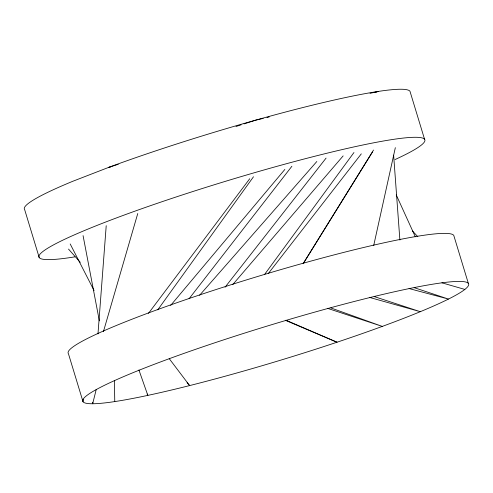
<?xml version="1.0" encoding="UTF-8"?>
<svg xmlns="http://www.w3.org/2000/svg" width="493" height="493" viewBox="0 0 493 493"><rect width="100%" height="100%" fill="white"/><g stroke="black" fill="none" stroke-linecap="round" stroke-linejoin="round"><path stroke-width="0.74" d="M92.783 402.22L92.666 403.755L96.215 389.575M97.978 333.909L106.217 225.695M373.725 245.422L395.337 147.653M83.674 399.546L83.034 401.758L68.435 353.721A201.662 18.278 -16.9 0 1 249.248 279.05A201.662 18.278 -16.9 0 1 453.757 235.358L468.35 283.395M103.419 331.635L137.757 213.524M303.109 263.718L373.54 150.038M303.552 263.102L372.437 152.109M157.754 309.857L253.488 176.771M264.396 274.706L353.962 152.516M148.485 313.357L249.741 178.725M189.084 298.74L291.874 166.277M268.241 273.627L361.307 153.859M225.061 287.222L326.07 158.105M170.646 305.432L284.849 169.444M232.801 284.51L343.153 155.893M199.591 295.289L316.826 161.501M375.346 92.481L378.236 91.421L370.015 93.35M118.283 164.292L108.78 167.349L110.296 167.115M235.987 126.485L241.108 124.84M244.029 123.897L255.725 120.144L263.2 118.388M266.935 117.513L269.172 116.989M409.067 288.553L448.464 299.072L414.188 287.659M369.898 297.519L420.301 311.687L374.187 296.564M441.919 282.822L464.85 289.422A201.662 18.278 -16.9 0 1 147.838 395.38L147.136 394.012M327.451 308.316L382.285 326.403L330.865 307.946M285.293 320.271L337.002 342.222L286.193 320.302M412.567 231.032L417.756 236.689M68.515 249.082L80.267 262.325M187.069 382.704L189.62 385.581L169.228 358.645M70.185 243.949L94.077 290.543M396.249 194.92L415.316 236.806M138.921 369.984L147.838 395.38A201.662 18.278 -16.9 0 1 214.381 342.931A201.662 18.278 -16.9 0 1 464.85 289.422M424.565 139.279L409.966 91.242A201.662 18.278 -16.9 0 0 110.715 166.597L72.699 181.313A201.662 18.278 -16.9 0 0 24.65 209.605L39.243 257.642M83.07 235.629L99.352 320.863M393.63 155.116L399.885 240.042M114.413 380.842L114.764 401.579M74.862 256.847A201.662 18.278 -16.9 0 1 100.449 224.062A201.662 18.278 -16.9 0 1 355.2 146.643A201.662 18.278 -16.9 0 1 395.016 159.559"/></g></svg>
